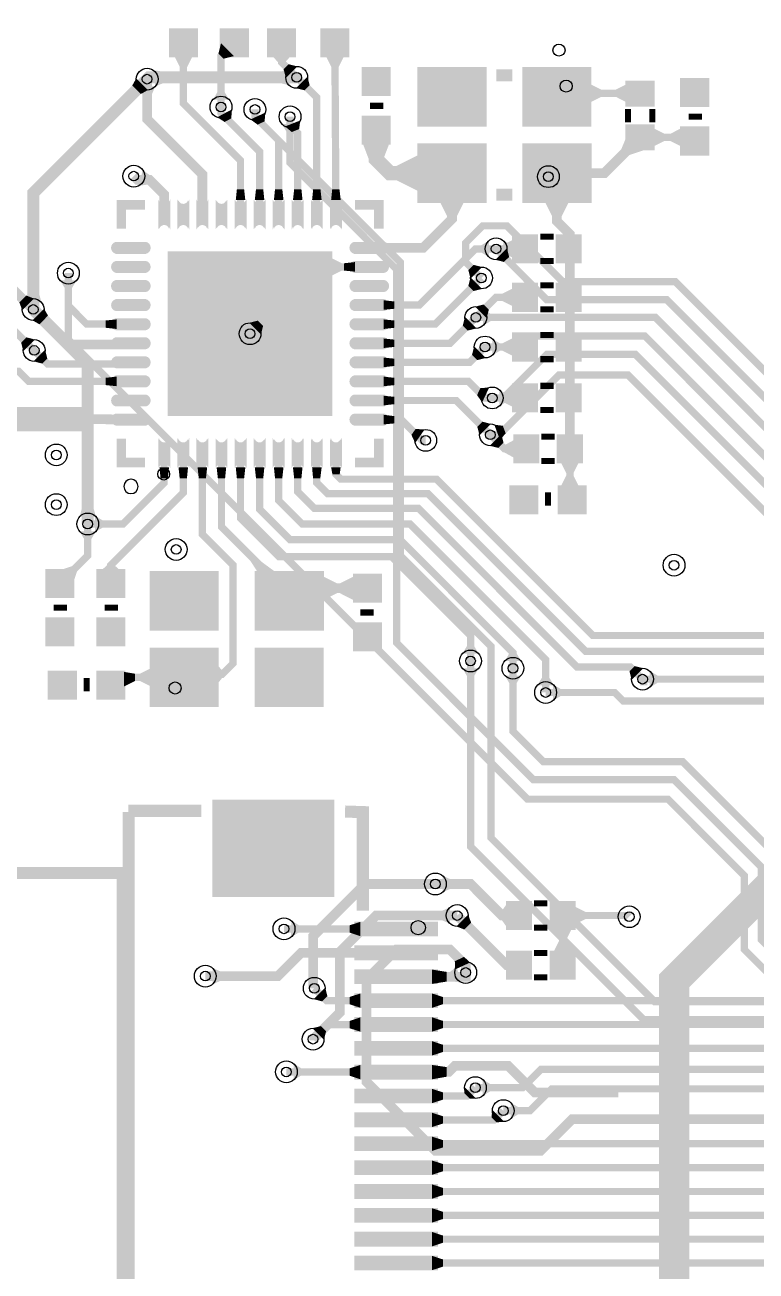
# Model space of a CAD drawing. Extents: x 295 to 3725, y 67 to 3582.
# Drawn here: x 909 to 1513, y 1947 to 2975 of the extents above; entities that cross this region are included whole.
import ezdxf

# ---------------------------------------------------------------- set-up
doc = ezdxf.new("R2010")
doc.units = 9
for name, color, linetype, true_color in [('BoardOutLine', 7, 'Continuous', 0xff00ff), ('BottomLayer', 7, 'Continuous', 0x0000ff), ('Document', 7, 'Continuous', 0xffffff), ('Hole', 7, 'Continuous', 0x222222), ('Inner1', 7, 'Continuous', 0x999966), ('Inner2', 7, 'Continuous', 0x008000), ('Multi-Layer', 7, 'Continuous', 0xc0c0c0), ('TopLayer', 7, 'Continuous', 0xff0000), ('TopPasteMaskLayer', 7, 'Continuous', 0x808080), ('TopSilkLayer', 7, 'Continuous', 0xffcc00), ('TopSolderMaskLayer', 7, 'Continuous', 0x800080)]:
    doc.layers.add(name, color=color, linetype=linetype, true_color=true_color)

msp = doc.modelspace()

# ---------------------------------------------------------------- hatches: boundary and pattern name
at = {"layer": 'BottomLayer'}
for points in [[(1010.6, 2921), (1001, 2930.6), (997.8, 2924.9), (1004.9, 2917.8)], [(1016.8, 2924.1), (1015.1, 2937.4), (1021.5, 2936.5), (1022.8, 2926.5)], [(1127.5, 2924.8), (1127.5, 2938.3), (1121.2, 2936.5), (1121.2, 2926.5)], [(1107.6, 2902.4), (1095.4, 2896.8), (1101.2, 2892.5), (1107, 2895.2)], [(1307.1, 2790.5), (1297.5, 2781), (1304.6, 2779.2), (1308.9, 2783.4)], [(1286.6, 2775), (1277, 2765.4), (1275.2, 2772.5), (1279.5, 2776.8)], [(922.8, 2746), (909.3, 2746), (911, 2752.3), (921, 2752.3)], [(925, 2740.6), (915.4, 2731), (921.1, 2727.8), (928.2, 2734.9)], [(1287.3, 2726.6), (1287.3, 2740.1), (1293.6, 2736.4), (1293.6, 2730.4)], [(1295, 2702.2), (1295, 2715.7), (1301.3, 2712), (1301.3, 2706)], [(1300.8, 2660.2), (1300.8, 2673.7), (1304, 2670), (1304, 2664)], [(1301.3, 2632.4), (1296.6, 2645), (1303.7, 2644), (1306, 2637.8)], [(967.8, 2569), (954.3, 2569), (956, 2575.3), (966, 2575.3)], [(1283.8, 2444), (1270.3, 2444), (1274, 2437.7), (1280, 2437.7)], [(1425, 2428.2), (1425, 2441.8), (1431.3, 2438), (1431.3, 2432)], [(1345, 2417.2), (1345, 2430.7), (1351.3, 2427), (1351.3, 2421)], [(1260, 2233.2), (1260, 2246.8), (1253.7, 2244), (1253.7, 2236)], [(1276.6, 2201.2), (1264.4, 2195.6), (1264, 2202.3), (1271.7, 2205.9)], [(1287, 2091.3), (1287, 2104.8), (1293.3, 2101), (1293.3, 2095)], [(1310, 2072.2), (1310, 2085.7), (1316.3, 2082), (1316.3, 2076)]]:
    msp.add_hatch(color=256, dxfattribs=at).paths.add_polyline_path(points)
at = {"layer": 'Inner1'}
for points in [[(1134.7, 2893), (1121.2, 2893), (1125, 2886.7), (1131, 2886.7)], [(951.8, 2764), (938.2, 2764), (942, 2757.7), (948, 2757.7)], [(1318.8, 2438), (1305.3, 2438), (1309, 2431.7), (1315, 2431.7)]]:
    msp.add_hatch(color=256, dxfattribs=at).paths.add_polyline_path(points)
at = {"layer": 'TopLayer'}
for points in [[(1029, 2949), (1029, 2971), (1051, 2971), (1051, 2949)], [(1093, 2971), (1093, 2949), (1071, 2949), (1071, 2971)], [(1110, 2949), (1110, 2971), (1132, 2971), (1132, 2949)], [(1154, 2949), (1154, 2971), (1176, 2971), (1176, 2949)], [(1081.6, 2949), (1071, 2959.6), (1068.9, 2951.1), (1073.1, 2946.9)], [(1047.5, 2949), (1032.5, 2949), (1037, 2940), (1043, 2940)], [(1128.5, 2949), (1113.5, 2949), (1118, 2944), (1124, 2944)], [(1134, 2940.5), (1124.5, 2931), (1122.7, 2938.1), (1126.9, 2942.3)], [(1172.6, 2949), (1157.6, 2949), (1162.1, 2940), (1168.1, 2940)], [(1142.4, 2932.1), (1132.9, 2922.6), (1140, 2920.8), (1144.2, 2925)], [(1210, 2939), (1210, 2917), (1188, 2917), (1188, 2939)], [(1289.3, 2891.9), (1234.1, 2891.9), (1234.1, 2939.1), (1289.3, 2939.1)], [(1375.9, 2891.9), (1320.7, 2891.9), (1320.7, 2939.1), (1375.9, 2939.1)], [(1016.8, 2924), (1003.2, 2924), (1006, 2917.7), (1014, 2917.7)], [(1375.9, 2925.9), (1375.9, 2910.9), (1384.9, 2915.4), (1384.9, 2921.4)], [(1406, 2910.9), (1406, 2925.9), (1397, 2921.4), (1397, 2915.4)], [(1406, 2908.2), (1406, 2927.8), (1428, 2927.8), (1428, 2908.2)], [(1473, 2930), (1473, 2908), (1451, 2908), (1451, 2930)], [(1077.8, 2913), (1064.3, 2913), (1068, 2919.3), (1074, 2919.3)], [(1079.8, 2904.9), (1067.9, 2898.6), (1074, 2894.7), (1079.6, 2897.7)], [(1107.6, 2902.4), (1095.4, 2896.8), (1101.2, 2892.5), (1107, 2895.2)], [(1136.4, 2895.9), (1123.9, 2891), (1129.4, 2886.4), (1135.5, 2888.8)], [(1210, 2899), (1210, 2877), (1188, 2877), (1188, 2899)], [(1406, 2872.2), (1406, 2891.8), (1428, 2891.8), (1428, 2872.2)], [(1428, 2889.5), (1428, 2874.5), (1437, 2879), (1437, 2885)], [(1451, 2874.5), (1451, 2889.5), (1442, 2885), (1442, 2879)], [(1473, 2890), (1473, 2868), (1451, 2868), (1451, 2890)], [(1422.7, 2872.2), (1406, 2883.2), (1401.3, 2871.9), (1408.1, 2867.4)], [(1210, 2877), (1188, 2877), (1193, 2864), (1205, 2864)], [(1289.3, 2828.9), (1234.1, 2828.9), (1234.1, 2876.1), (1289.3, 2876.1)], [(1375.9, 2828.9), (1320.7, 2828.9), (1320.7, 2876.1), (1375.9, 2876.1)], [(1234.1, 2837.5), (1234.1, 2867.5), (1216.1, 2858.5), (1216.1, 2846.5)], [(1006.4, 2855.1), (1003.1, 2842), (1009.9, 2843), (1011.9, 2851)], [(1350.2, 2848.6), (1339.2, 2840.9), (1344.3, 2836.8), (1352.3, 2842.3)], [(1348.7, 2844.5), (1345.5, 2857.6), (1352.2, 2856.5), (1354.2, 2848.5)], [(1091.1, 2830.2), (1083.2, 2830.2), (1084.1, 2839.2), (1090.1, 2839.2)], [(1106.8, 2830.2), (1098.9, 2830.2), (1099.9, 2839.2), (1105.9, 2839.2)], [(1122.6, 2830.2), (1114.7, 2830.2), (1115.6, 2839.2), (1121.6, 2839.2)], [(1138.3, 2830.2), (1130.4, 2830.2), (1131.4, 2839.2), (1137.4, 2839.2)], [(1154.1, 2830.2), (1146.2, 2830.2), (1147.1, 2839.2), (1153.1, 2839.2)], [(1169.8, 2830.3), (1161.9, 2830.2), (1162.8, 2839.2), (1168.8, 2839.2)], [(1028.1, 2830.2, -0.785398), (1020.2, 2830.2), (1020.2, 2806.6, -0.785398), (1028.1, 2806.6)], [(1043.8, 2830.2, -0.785398), (1035.9, 2830.2), (1035.9, 2806.6, -0.785398), (1043.8, 2806.6)], [(1059.6, 2830.2, -0.785398), (1051.7, 2830.2), (1051.7, 2806.6, -0.785398), (1059.6, 2806.6)], [(1075.3, 2830.2, -0.785398), (1067.4, 2830.2), (1067.4, 2806.6, -0.785398), (1075.3, 2806.6)], [(1091.1, 2830.2, -0.785398), (1083.2, 2830.2), (1083.2, 2806.6, -0.785398), (1091.1, 2806.6)], [(1106.8, 2830.2, -0.785398), (1098.9, 2830.2), (1098.9, 2806.6, -0.785398), (1106.8, 2806.6)], [(1122.6, 2830.2, -0.785398), (1114.7, 2830.2), (1114.7, 2806.6, -0.785398), (1122.6, 2806.6)], [(1138.3, 2830.2, -0.785398), (1130.4, 2830.2), (1130.4, 2806.6, -0.785398), (1138.3, 2806.6)], [(1154.1, 2830.2, -0.785398), (1146.2, 2830.2), (1146.2, 2806.6, -0.785398), (1154.1, 2806.6)], [(1169.8, 2830.2, -0.785398), (1161.9, 2830.2), (1161.9, 2806.6, -0.785398), (1169.8, 2806.6)], [(1271.7, 2828.9), (1251.7, 2828.9), (1257.7, 2816.9), (1265.7, 2816.9)], [(1358.3, 2828.9), (1338.3, 2828.9), (1344.3, 2816.9), (1352.3, 2816.9)], [(1292.2, 2783.2), (1292.2, 2796.8), (1285.9, 2793), (1285.9, 2787)], [(1312.2, 2782.5), (1312.2, 2797.5), (1303.2, 2793), (1303.2, 2787)], [(1304.1, 2783.2), (1304.1, 2796.8), (1310.4, 2793), (1310.4, 2787)], [(1331.8, 2779), (1312.2, 2779), (1312.2, 2801), (1331.8, 2801)], [(1367.8, 2779), (1348.2, 2779), (1348.2, 2801), (1367.8, 2801)], [(1349, 2801), (1367.8, 2801), (1363, 2802), (1355, 2802)], [(984.8, 2786.9, -0.785398), (984.8, 2794.8), (1008.4, 2794.8, -0.785398), (1008.4, 2786.9)], [(1028.1, 2786.9), (1161.9, 2786.9), (1161.9, 2653.1), (1028.1, 2653.1)], [(1181.6, 2786.9, -0.785398), (1181.6, 2794.8), (1205.2, 2794.8, -0.785398), (1205.2, 2786.9)], [(984.8, 2771.2, -0.785398), (984.8, 2779.1), (1008.4, 2779.1, -0.785398), (1008.4, 2771.2)], [(1161.9, 2782.6), (1161.9, 2767.6), (1170.9, 2772.1), (1170.9, 2778.1)], [(1181.6, 2771.2), (1181.6, 2779.1), (1172.6, 2778.1), (1172.6, 2772.1)], [(1181.6, 2771.2, -0.785398), (1181.6, 2779.1), (1205.2, 2779.1, -0.785398), (1205.2, 2771.2)], [(1286.6, 2757), (1277, 2766.6), (1275.2, 2759.5), (1279.5, 2755.2)], [(951.8, 2764), (938.2, 2764), (942, 2757.7), (948, 2757.7)], [(984.8, 2755.4, -0.785398), (984.8, 2763.3), (1008.4, 2763.3, -0.785398), (1008.4, 2755.4)], [(1181.6, 2755.4, -0.785398), (1181.6, 2763.3), (1205.2, 2763.3, -0.785398), (1205.2, 2755.4)], [(1312.2, 2742.5), (1312.2, 2757.5), (1303.2, 2753), (1303.2, 2747)], [(1331.8, 2739), (1312.2, 2739), (1312.2, 2761), (1331.8, 2761)], [(1367.8, 2739), (1348.2, 2739), (1348.2, 2761), (1367.8, 2761)], [(916.6, 2749), (907, 2739.4), (904.5, 2745.8), (910.2, 2751.5)], [(984.8, 2739.7, -0.785398), (984.8, 2747.6), (1008.4, 2747.6, -0.785398), (1008.4, 2739.7)], [(1181.6, 2739.7, -0.785398), (1181.6, 2747.6), (1205.2, 2747.6, -0.785398), (1205.2, 2739.7)], [(1205.2, 2747.6), (1205.2, 2739.7), (1214.2, 2740.6), (1214.2, 2746.6)], [(925, 2740.6), (915.4, 2731), (921.8, 2728.5), (927.5, 2734.2)], [(1290.3, 2732.8), (1280.8, 2742.3), (1287.9, 2744.1), (1292.1, 2739.9)], [(984.8, 2731.8), (984.8, 2723.9), (975.8, 2724.9), (975.8, 2730.9)], [(984.8, 2723.9, -0.785398), (984.8, 2731.8), (1008.4, 2731.8, -0.785398), (1008.4, 2723.9)], [(1104, 2719.4), (1094.4, 2729), (1101.5, 2730.8), (1105.8, 2726.5)], [(1181.6, 2723.9, -0.785398), (1181.6, 2731.8), (1205.2, 2731.8, -0.785398), (1205.2, 2723.9)], [(1205.2, 2723.9), (1205.2, 2731.8), (1214.2, 2730.9), (1214.2, 2724.9)], [(1281.9, 2724.4), (1272.4, 2733.9), (1270.6, 2726.8), (1274.8, 2722.6)], [(917.4, 2715.2), (907.8, 2705.6), (906, 2712.7), (910.3, 2717)], [(984.8, 2708.2, -0.785398), (984.8, 2716.1), (1008.4, 2716.1, -0.785398), (1008.4, 2708.2)], [(1181.6, 2708.2, -0.785398), (1181.6, 2716.1), (1205.2, 2716.1, -0.785398), (1205.2, 2708.2)], [(1205.2, 2716.1), (1205.2, 2708.2), (1214.2, 2709.1), (1214.2, 2715.1)], [(1295, 2702.2), (1295, 2715.7), (1301.3, 2712), (1301.3, 2706)], [(1312.2, 2701.5), (1312.2, 2716.5), (1303.2, 2712), (1303.2, 2706)], [(1331.8, 2698), (1312.2, 2698), (1312.2, 2720), (1331.8, 2720)], [(1367.8, 2698), (1348.2, 2698), (1348.2, 2720), (1367.8, 2720)], [(925.8, 2706.7), (916.3, 2697.2), (923.4, 2695.4), (927.6, 2699.6)], [(1289.6, 2700), (1280, 2709.6), (1278.2, 2702.5), (1282.5, 2698.2)], [(984.8, 2692.4, -0.785398), (984.8, 2700.3), (1008.4, 2700.3, -0.785398), (1008.4, 2692.4)], [(1181.6, 2692.4, -0.785398), (1181.6, 2700.3), (1205.2, 2700.3, -0.785398), (1205.2, 2692.4)], [(1205.2, 2692.4), (1205.2, 2700.3), (1214.2, 2699.4), (1214.2, 2693.4)], [(984.8, 2676.7), (984.8, 2684.6), (975.8, 2683.6), (975.8, 2677.6)], [(984.8, 2676.7, -0.785398), (984.8, 2684.6), (1008.4, 2684.6, -0.785398), (1008.4, 2676.7)], [(1181.6, 2676.7, -0.785398), (1181.6, 2684.6), (1205.2, 2684.6, -0.785398), (1205.2, 2676.7)], [(1205.2, 2684.6), (1205.2, 2676.7), (1214.2, 2677.6), (1214.2, 2683.6)], [(1292.4, 2675.6), (1286.6, 2663.4), (1282.4, 2669.3), (1285.1, 2675.1)], [(1300.8, 2660.2), (1300.8, 2673.7), (1307.1, 2670), (1307.1, 2664)], [(1312.2, 2659.5), (1312.2, 2674.5), (1303.2, 2670), (1303.2, 2664)], [(1331.8, 2656), (1312.2, 2656), (1312.2, 2678), (1331.8, 2678)], [(1367.8, 2656), (1348.2, 2656), (1348.2, 2678), (1367.8, 2678)], [(984.8, 2660.9, -0.785398), (984.8, 2668.8), (1008.4, 2668.8, -0.785398), (1008.4, 2660.9)], [(1181.6, 2660.9, -0.785398), (1181.6, 2668.8), (1205.2, 2668.8, -0.785398), (1205.2, 2660.9)], [(1205.2, 2660.9), (1205.2, 2668.8), (1214.2, 2667.9), (1214.2, 2661.9)], [(981, 2648.1), (999.2, 2653.1), (969.6, 2653.5), (951.5, 2645.7)], [(984.8, 2645.2, -0.785398), (984.8, 2653.1), (1008.4, 2653.1, -0.785398), (1008.4, 2645.2)], [(1181.6, 2645.2, -0.785398), (1181.6, 2653.1), (1205.2, 2653.1, -0.785398), (1205.2, 2645.2)], [(1205.3, 2653.1), (1205.2, 2645.2), (1214.2, 2646), (1214.2, 2652)], [(1293.9, 2645.6), (1284.4, 2636.1), (1282.6, 2643.2), (1286.8, 2647.4)], [(1028.1, 2633.4, -0.785398), (1020.2, 2633.4), (1020.2, 2609.8, -0.785398), (1028.1, 2609.8)], [(1043.8, 2633.4, -0.785398), (1035.9, 2633.4), (1035.9, 2609.8, -0.785398), (1043.8, 2609.8)], [(1059.6, 2633.4, -0.785398), (1051.7, 2633.4), (1051.7, 2609.8, -0.785398), (1059.6, 2609.8)], [(1075.3, 2633.4, -0.785398), (1067.4, 2633.4), (1067.4, 2609.8, -0.785398), (1075.3, 2609.8)], [(1091.1, 2633.4, -0.785398), (1083.2, 2633.4), (1083.2, 2609.8, -0.785398), (1091.1, 2609.8)], [(1106.8, 2633.4, -0.785398), (1098.9, 2633.4), (1098.9, 2609.8, -0.785398), (1106.8, 2609.8)], [(1122.6, 2633.4, -0.785398), (1114.7, 2633.4), (1114.7, 2609.8, -0.785398), (1122.6, 2609.8)], [(1138.3, 2633.4, -0.785398), (1130.4, 2633.4), (1130.4, 2609.8, -0.785398), (1138.3, 2609.8)], [(1154.1, 2633.4, -0.785398), (1146.2, 2633.4), (1146.2, 2609.8, -0.785398), (1154.1, 2609.8)], [(1169.8, 2633.4, -0.785398), (1161.9, 2633.4), (1161.9, 2609.8, -0.785398), (1169.8, 2609.8)], [(1239, 2640.9), (1231.3, 2629.9), (1228.2, 2636.5), (1231.7, 2641.5)], [(1302.4, 2637.2), (1292.8, 2627.6), (1299.9, 2625.8), (1304.2, 2630.1)], [(1313.2, 2617.5), (1313.2, 2632.5), (1305, 2628), (1305, 2622)], [(1332.8, 2614), (1313.2, 2614), (1313.2, 2636), (1332.8, 2636)], [(1368.8, 2614), (1349.2, 2614), (1349.2, 2636), (1368.8, 2636)], [(1366.5, 2614), (1351.5, 2614), (1356, 2605), (1362, 2605)], [(1028.1, 2609.8), (1020.2, 2609.8), (1021.1, 2600.8), (1027.1, 2600.8)], [(1043.8, 2609.8), (1035.9, 2609.8), (1036.9, 2600.8), (1042.9, 2600.8)], [(1059.6, 2609.8), (1051.7, 2609.8), (1052.6, 2600.8), (1058.6, 2600.8)], [(1075.3, 2609.8), (1067.4, 2609.8), (1068.4, 2600.8), (1074.4, 2600.8)], [(1091.1, 2609.8), (1083.2, 2609.8), (1084.1, 2600.8), (1090.1, 2600.8)], [(1106.8, 2609.8), (1098.9, 2609.8), (1099.9, 2600.8), (1105.9, 2600.8)], [(1122.6, 2609.8), (1114.7, 2609.8), (1115.6, 2600.8), (1121.6, 2600.8)], [(1138.3, 2609.8), (1130.4, 2609.8), (1131.4, 2600.8), (1137.4, 2600.8)], [(1154.1, 2609.7), (1146.2, 2609.8), (1147, 2600.8), (1153, 2600.8)], [(1169.8, 2609.9), (1161.9, 2609.7), (1163, 2603.9), (1169, 2604.1)], [(1351.5, 2594), (1366.5, 2594), (1362, 2603), (1356, 2603)], [(1310, 2594), (1332, 2594), (1332, 2572), (1310, 2572)], [(1350, 2594), (1372, 2594), (1372, 2572), (1350, 2572)], [(967, 2556.3), (967, 2569.8), (973.3, 2566), (973.3, 2560)], [(967.8, 2557), (954.3, 2557), (958, 2550.7), (964, 2550.7)], [(1101.4, 2523.1), (1116.4, 2523.1), (1104.1, 2532.1), (1095.6, 2532.1)], [(949, 2525), (949, 2503), (927, 2503), (927, 2525)], [(938.4, 2525), (949, 2514.4), (952.2, 2523.9), (947.9, 2528.2)], [(991, 2525), (991, 2503), (969, 2503), (969, 2525)], [(972.5, 2525), (987.5, 2525), (983, 2529), (977, 2529)], [(1013.1, 2523.1), (1068.3, 2523.1), (1068.3, 2475.9), (1013.1, 2475.9)], [(1099.7, 2523.1), (1154.9, 2523.1), (1154.9, 2475.9), (1099.7, 2475.9)], [(1154.9, 2520), (1154.9, 2500), (1166.9, 2506), (1166.9, 2514)], [(1181, 2500), (1181, 2520), (1169, 2514), (1169, 2506)], [(1181, 2499), (1181, 2521), (1203, 2521), (1203, 2499)], [(949, 2485), (949, 2463), (927, 2463), (927, 2485)], [(991, 2485), (991, 2463), (969, 2463), (969, 2485)], [(1181, 2459), (1181, 2481), (1203, 2481), (1203, 2459)], [(1013.1, 2460.1), (1068.3, 2460.1), (1068.3, 2412.9), (1013.1, 2412.9)], [(1099.7, 2460.1), (1154.9, 2460.1), (1154.9, 2412.9), (1099.7, 2412.9)], [(1283.8, 2456), (1270.3, 2456), (1274, 2462.3), (1280, 2462.3)], [(1318.8, 2450), (1305.3, 2450), (1309, 2456.3), (1315, 2456.3)], [(929, 2441), (951, 2441), (951, 2419), (929, 2419)], [(969, 2441), (991, 2441), (991, 2419), (969, 2419)], [(991, 2441), (991, 2429), (1000, 2433.5), (1000, 2439.5)], [(1013.1, 2429), (1013.1, 2444), (1004.1, 2439.5), (1004.1, 2433.5)], [(1068.3, 2446.5), (1068.3, 2431.5), (1072, 2436), (1072, 2442)], [(1419.6, 2444), (1410, 2434.4), (1408.2, 2441.5), (1412.5, 2445.8)], [(1345.7, 2430), (1332.2, 2430), (1336, 2436.3), (1342, 2436.3)], [(1163.5, 2334.8), (1163.5, 2256), (1065.1, 2256), (1065.1, 2334.8)], [(1254, 2259.3), (1254, 2272.8), (1260.3, 2270), (1260.3, 2262)], [(1307.2, 2230), (1307.2, 2250), (1303, 2244), (1303, 2236)], [(1307.2, 2251), (1326.8, 2251), (1326.8, 2229), (1307.2, 2229)], [(1343.2, 2251), (1362.8, 2251), (1362.8, 2229), (1343.2, 2229)], [(1362.8, 2247.5), (1362.8, 2232.5), (1371.8, 2237), (1371.8, 2243)], [(1129, 2235.7), (1128.9, 2222.2), (1135.2, 2226), (1135.3, 2232)], [(1186.1, 2234.8), (1186.1, 2223), (1177.1, 2225.9), (1177.1, 2231.9)], [(1245.2, 2223), (1245.2, 2234.8), (1186.1, 2234.8), (1186.1, 2223)], [(1275, 2240.6), (1265.4, 2231), (1271.8, 2228.5), (1277.5, 2234.2)], [(1360.5, 2229), (1345.5, 2229), (1350, 2220), (1356, 2220)], [(1245.2, 2203.3), (1245.2, 2215.1), (1186.1, 2215.1), (1186.1, 2203.3)], [(1345.5, 2210), (1360.5, 2210), (1356, 2219), (1350, 2219)], [(1307.2, 2189), (1307.2, 2209), (1307, 2203), (1307, 2195)], [(1307.2, 2210), (1326.8, 2210), (1326.8, 2188), (1307.2, 2188)], [(1343.2, 2210), (1362.8, 2210), (1362.8, 2188), (1343.2, 2188)], [(1064, 2183.2), (1064, 2196.8), (1070.3, 2194), (1070.3, 2186)], [(1245.2, 2183.6), (1245.2, 2195.4), (1186.1, 2195.4), (1186.1, 2183.6)], [(1245.2, 2183.6), (1245.2, 2195.4), (1257.2, 2193.5), (1257.2, 2185.5)], [(1269.2, 2184.8), (1265.4, 2197.8), (1260.1, 2193.5), (1262.4, 2185.5)], [(1157, 2180.6), (1147.4, 2171), (1154.5, 2169.2), (1158.8, 2173.5)], [(1186.1, 2175.7), (1186.1, 2163.9), (1177.1, 2166.8), (1177.1, 2172.8)], [(1245.2, 2163.9), (1245.2, 2175.7), (1186.1, 2175.7), (1186.1, 2163.9)], [(1245.2, 2163.9), (1245.2, 2175.7), (1254.2, 2172.8), (1254.2, 2166.8)], [(1156, 2137.4), (1146.4, 2147), (1153.5, 2148.8), (1157.8, 2144.5)], [(1186.1, 2156), (1186.1, 2144.2), (1177.1, 2147), (1177.1, 2153)], [(1245.2, 2144.2), (1245.2, 2156), (1186.1, 2156), (1186.1, 2144.2)], [(1245.2, 2144.2), (1245.2, 2156), (1254.2, 2153.1), (1254.2, 2147.1)], [(1245.2, 2124.5), (1245.2, 2136.3), (1186.1, 2136.3), (1186.1, 2124.5)], [(1245.2, 2124.5), (1245.2, 2136.3), (1254.2, 2133.4), (1254.2, 2127.4)], [(1131, 2117.7), (1130.9, 2104.2), (1137.2, 2108), (1137.3, 2114)], [(1186.1, 2116.7), (1186.1, 2104.9), (1177.1, 2107.9), (1177.1, 2113.9)], [(1245.2, 2104.9), (1245.2, 2116.7), (1186.1, 2116.7), (1186.1, 2104.9)], [(1245.2, 2104.9), (1245.2, 2116.7), (1257.2, 2115), (1257.2, 2107)], [(1272, 2098.6), (1281.6, 2089), (1276.2, 2089), (1272, 2093.2)], [(1245.2, 2085.2), (1245.2, 2097), (1186.1, 2097), (1186.1, 2085.2)], [(1245.2, 2085.2), (1245.2, 2097), (1254.2, 2094.1), (1254.2, 2088.1)], [(1245.2, 2065.5), (1245.2, 2077.3), (1186.1, 2077.3), (1186.1, 2065.5)], [(1245.2, 2065.5), (1245.2, 2077.3), (1254.2, 2074.4), (1254.2, 2068.4)], [(1304.6, 2070), (1295, 2079.6), (1294.3, 2073.5), (1298.5, 2069.3)], [(1245.2, 2045.8), (1245.2, 2057.6), (1186.1, 2057.6), (1186.1, 2045.8)], [(1245.2, 2045.8), (1245.2, 2057.6), (1254.2, 2054.7), (1254.2, 2048.7)], [(1245.2, 2026.1), (1245.2, 2037.9), (1186.1, 2037.9), (1186.1, 2026.1)], [(1245.2, 2026.1), (1245.2, 2037.9), (1254.2, 2035), (1254.2, 2029)], [(1245.2, 2006.4), (1245.2, 2018.2), (1186.1, 2018.2), (1186.1, 2006.4)], [(1245.2, 2006.4), (1245.2, 2018.2), (1254.2, 2015.3), (1254.2, 2009.3)], [(1245.2, 1986.7), (1245.2, 1998.6), (1186.1, 1998.6), (1186.1, 1986.7)], [(1245.2, 1986.7), (1245.2, 1998.5), (1254.2, 1995.6), (1254.2, 1989.6)], [(1245.2, 1967), (1245.2, 1978.9), (1186.1, 1978.9), (1186.1, 1967)], [(1245.2, 1967), (1245.2, 1978.9), (1254.2, 1976), (1254.2, 1970)], [(1245.2, 1947.4), (1245.2, 1959.2), (1186.1, 1959.2), (1186.1, 1947.4)], [(1245.2, 1947.4), (1245.2, 1959.2), (1254.2, 1956.3), (1254.2, 1950.3)]]:
    msp.add_hatch(color=256, dxfattribs=at).paths.add_polyline_path(points)
at = {"layer": 'TopPasteMaskLayer'}
for points in [[(1029, 2949), (1029, 2971), (1051, 2971), (1051, 2949)], [(1093, 2971), (1093, 2949), (1071, 2949), (1071, 2971)], [(1110, 2949), (1110, 2971), (1132, 2971), (1132, 2949)], [(1154, 2949), (1154, 2971), (1176, 2971), (1176, 2949)], [(1210, 2939), (1210, 2917), (1188, 2917), (1188, 2939)], [(1289.3, 2891.9), (1234.1, 2891.9), (1234.1, 2939.1), (1289.3, 2939.1)], [(1375.9, 2891.9), (1320.7, 2891.9), (1320.7, 2939.1), (1375.9, 2939.1)], [(1406, 2908.2), (1406, 2927.8), (1428, 2927.8), (1428, 2908.2)], [(1473, 2930), (1473, 2908), (1451, 2908), (1451, 2930)], [(1210, 2899), (1210, 2877), (1188, 2877), (1188, 2899)], [(1406, 2872.2), (1406, 2891.8), (1428, 2891.8), (1428, 2872.2)], [(1473, 2890), (1473, 2868), (1451, 2868), (1451, 2890)], [(1289.3, 2828.9), (1234.1, 2828.9), (1234.1, 2876.1), (1289.3, 2876.1)], [(1375.9, 2828.9), (1320.7, 2828.9), (1320.7, 2876.1), (1375.9, 2876.1)], [(1028.1, 2830.2, -0.785398), (1020.2, 2830.2), (1020.2, 2806.6, -0.785398), (1028.1, 2806.6)], [(1043.8, 2830.2, -0.785398), (1035.9, 2830.2), (1035.9, 2806.6, -0.785398), (1043.8, 2806.6)], [(1059.6, 2830.2, -0.785398), (1051.7, 2830.2), (1051.7, 2806.6, -0.785398), (1059.6, 2806.6)], [(1075.3, 2830.2, -0.785398), (1067.4, 2830.2), (1067.4, 2806.6, -0.785398), (1075.3, 2806.6)], [(1091.1, 2830.2, -0.785398), (1083.2, 2830.2), (1083.2, 2806.6, -0.785398), (1091.1, 2806.6)], [(1106.8, 2830.2, -0.785398), (1098.9, 2830.2), (1098.9, 2806.6, -0.785398), (1106.8, 2806.6)], [(1122.6, 2830.2, -0.785398), (1114.7, 2830.2), (1114.7, 2806.6, -0.785398), (1122.6, 2806.6)], [(1138.3, 2830.2, -0.785398), (1130.4, 2830.2), (1130.4, 2806.6, -0.785398), (1138.3, 2806.6)], [(1154.1, 2830.2, -0.785398), (1146.2, 2830.2), (1146.2, 2806.6, -0.785398), (1154.1, 2806.6)], [(1169.8, 2830.2, -0.785398), (1161.9, 2830.2), (1161.9, 2806.6, -0.785398), (1169.8, 2806.6)], [(1331.8, 2779), (1312.2, 2779), (1312.2, 2801), (1331.8, 2801)], [(1367.8, 2779), (1348.2, 2779), (1348.2, 2801), (1367.8, 2801)], [(984.8, 2786.9, -0.785398), (984.8, 2794.8), (1008.4, 2794.8, -0.785398), (1008.4, 2786.9)], [(1028.1, 2786.9), (1161.9, 2786.9), (1161.9, 2653.1), (1028.1, 2653.1)], [(1181.6, 2786.9, -0.785398), (1181.6, 2794.8), (1205.2, 2794.8, -0.785398), (1205.2, 2786.9)], [(984.8, 2771.2, -0.785398), (984.8, 2779.1), (1008.4, 2779.1, -0.785398), (1008.4, 2771.2)], [(1181.6, 2771.2, -0.785398), (1181.6, 2779.1), (1205.2, 2779.1, -0.785398), (1205.2, 2771.2)], [(984.8, 2755.4, -0.785398), (984.8, 2763.3), (1008.4, 2763.3, -0.785398), (1008.4, 2755.4)], [(1181.6, 2755.4, -0.785398), (1181.6, 2763.3), (1205.2, 2763.3, -0.785398), (1205.2, 2755.4)], [(1331.8, 2739), (1312.2, 2739), (1312.2, 2761), (1331.8, 2761)], [(1367.8, 2739), (1348.2, 2739), (1348.2, 2761), (1367.8, 2761)], [(984.8, 2739.7, -0.785398), (984.8, 2747.6), (1008.4, 2747.6, -0.785398), (1008.4, 2739.7)], [(1181.6, 2739.7, -0.785398), (1181.6, 2747.6), (1205.2, 2747.6, -0.785398), (1205.2, 2739.7)], [(984.8, 2723.9, -0.785398), (984.8, 2731.8), (1008.4, 2731.8, -0.785398), (1008.4, 2723.9)], [(1181.6, 2723.9, -0.785398), (1181.6, 2731.8), (1205.2, 2731.8, -0.785398), (1205.2, 2723.9)], [(984.8, 2708.2, -0.785398), (984.8, 2716.1), (1008.4, 2716.1, -0.785398), (1008.4, 2708.2)], [(1181.6, 2708.2, -0.785398), (1181.6, 2716.1), (1205.2, 2716.1, -0.785398), (1205.2, 2708.2)], [(1331.8, 2698), (1312.2, 2698), (1312.2, 2720), (1331.8, 2720)], [(1367.8, 2698), (1348.2, 2698), (1348.2, 2720), (1367.8, 2720)], [(984.8, 2692.4, -0.785398), (984.8, 2700.3), (1008.4, 2700.3, -0.785398), (1008.4, 2692.4)], [(1181.6, 2692.4, -0.785398), (1181.6, 2700.3), (1205.2, 2700.3, -0.785398), (1205.2, 2692.4)], [(984.8, 2676.7, -0.785398), (984.8, 2684.6), (1008.4, 2684.6, -0.785398), (1008.4, 2676.7)], [(1181.6, 2676.7, -0.785398), (1181.6, 2684.6), (1205.2, 2684.6, -0.785398), (1205.2, 2676.7)], [(1331.8, 2656), (1312.2, 2656), (1312.2, 2678), (1331.8, 2678)], [(1367.8, 2656), (1348.2, 2656), (1348.2, 2678), (1367.8, 2678)], [(984.8, 2660.9, -0.785398), (984.8, 2668.8), (1008.4, 2668.8, -0.785398), (1008.4, 2660.9)], [(1181.6, 2660.9, -0.785398), (1181.6, 2668.8), (1205.2, 2668.8, -0.785398), (1205.2, 2660.9)], [(984.8, 2645.2, -0.785398), (984.8, 2653.1), (1008.4, 2653.1, -0.785398), (1008.4, 2645.2)], [(1181.6, 2645.2, -0.785398), (1181.6, 2653.1), (1205.2, 2653.1, -0.785398), (1205.2, 2645.2)], [(1028.1, 2633.4, -0.785398), (1020.2, 2633.4), (1020.2, 2609.8, -0.785398), (1028.1, 2609.8)], [(1043.8, 2633.4, -0.785398), (1035.9, 2633.4), (1035.9, 2609.8, -0.785398), (1043.8, 2609.8)], [(1059.6, 2633.4, -0.785398), (1051.7, 2633.4), (1051.7, 2609.8, -0.785398), (1059.6, 2609.8)], [(1075.3, 2633.4, -0.785398), (1067.4, 2633.4), (1067.4, 2609.8, -0.785398), (1075.3, 2609.8)], [(1091.1, 2633.4, -0.785398), (1083.2, 2633.4), (1083.2, 2609.8, -0.785398), (1091.1, 2609.8)], [(1106.8, 2633.4, -0.785398), (1098.9, 2633.4), (1098.9, 2609.8, -0.785398), (1106.8, 2609.8)], [(1122.6, 2633.4, -0.785398), (1114.7, 2633.4), (1114.7, 2609.8, -0.785398), (1122.6, 2609.8)], [(1138.3, 2633.4, -0.785398), (1130.4, 2633.4), (1130.4, 2609.8, -0.785398), (1138.3, 2609.8)], [(1154.1, 2633.4, -0.785398), (1146.2, 2633.4), (1146.2, 2609.8, -0.785398), (1154.1, 2609.8)], [(1169.8, 2633.4, -0.785398), (1161.9, 2633.4), (1161.9, 2609.8, -0.785398), (1169.8, 2609.8)], [(1332.8, 2614), (1313.2, 2614), (1313.2, 2636), (1332.8, 2636)], [(1368.8, 2614), (1349.2, 2614), (1349.2, 2636), (1368.8, 2636)], [(1310, 2594), (1332, 2594), (1332, 2572), (1310, 2572)], [(1350, 2594), (1372, 2594), (1372, 2572), (1350, 2572)], [(949, 2525), (949, 2503), (927, 2503), (927, 2525)], [(991, 2525), (991, 2503), (969, 2503), (969, 2525)], [(1013.1, 2523.1), (1068.3, 2523.1), (1068.3, 2475.9), (1013.1, 2475.9)], [(1099.7, 2523.1), (1154.9, 2523.1), (1154.9, 2475.9), (1099.7, 2475.9)], [(1181, 2499), (1181, 2521), (1203, 2521), (1203, 2499)], [(949, 2485), (949, 2463), (927, 2463), (927, 2485)], [(991, 2485), (991, 2463), (969, 2463), (969, 2485)], [(1181, 2459), (1181, 2481), (1203, 2481), (1203, 2459)], [(1013.1, 2460.1), (1068.3, 2460.1), (1068.3, 2412.9), (1013.1, 2412.9)], [(1099.7, 2460.1), (1154.9, 2460.1), (1154.9, 2412.9), (1099.7, 2412.9)], [(929, 2441), (951, 2441), (951, 2419), (929, 2419)], [(969, 2441), (991, 2441), (991, 2419), (969, 2419)], [(1163.5, 2334.8), (1163.5, 2256), (1065.1, 2256), (1065.1, 2334.8)], [(1307.2, 2251), (1326.8, 2251), (1326.8, 2229), (1307.2, 2229)], [(1343.2, 2251), (1362.8, 2251), (1362.8, 2229), (1343.2, 2229)], [(1245.2, 2223), (1245.2, 2234.8), (1186.1, 2234.8), (1186.1, 2223)], [(1245.2, 2203.3), (1245.2, 2215.1), (1186.1, 2215.1), (1186.1, 2203.3)], [(1307.2, 2210), (1326.8, 2210), (1326.8, 2188), (1307.2, 2188)], [(1343.2, 2210), (1362.8, 2210), (1362.8, 2188), (1343.2, 2188)], [(1245.2, 2183.6), (1245.2, 2195.4), (1186.1, 2195.4), (1186.1, 2183.6)], [(1245.2, 2163.9), (1245.2, 2175.7), (1186.1, 2175.7), (1186.1, 2163.9)], [(1245.2, 2144.2), (1245.2, 2156), (1186.1, 2156), (1186.1, 2144.2)], [(1245.2, 2124.5), (1245.2, 2136.3), (1186.1, 2136.3), (1186.1, 2124.5)], [(1245.2, 2104.9), (1245.2, 2116.7), (1186.1, 2116.7), (1186.1, 2104.9)], [(1245.2, 2085.2), (1245.2, 2097), (1186.1, 2097), (1186.1, 2085.2)], [(1245.2, 2065.5), (1245.2, 2077.3), (1186.1, 2077.3), (1186.1, 2065.5)], [(1245.2, 2045.8), (1245.2, 2057.6), (1186.1, 2057.6), (1186.1, 2045.8)], [(1245.2, 2026.1), (1245.2, 2037.9), (1186.1, 2037.9), (1186.1, 2026.1)], [(1245.2, 2006.4), (1245.2, 2018.2), (1186.1, 2018.2), (1186.1, 2006.4)], [(1245.2, 1986.7), (1245.2, 1998.6), (1186.1, 1998.6), (1186.1, 1986.7)], [(1245.2, 1967), (1245.2, 1978.9), (1186.1, 1978.9), (1186.1, 1967)], [(1245.2, 1947.4), (1245.2, 1959.2), (1186.1, 1959.2), (1186.1, 1947.4)]]:
    msp.add_hatch(color=256, dxfattribs=at).paths.add_polyline_path(points)
at = {"layer": 'TopSolderMaskLayer'}
for points in [[(1028, 2948), (1028, 2972), (1052, 2972), (1052, 2948)], [(1094, 2972), (1094, 2948), (1070, 2948), (1070, 2972)], [(1109, 2948), (1109, 2972), (1133, 2972), (1133, 2948)], [(1153, 2948), (1153, 2972), (1177, 2972), (1177, 2948)], [(1211, 2940), (1211, 2916), (1187, 2916), (1187, 2940)], [(1290.2, 2890.9), (1233.2, 2890.9), (1233.2, 2940.1), (1290.2, 2940.1)], [(1376.8, 2890.9), (1319.8, 2890.9), (1319.8, 2940.1), (1376.8, 2940.1)], [(1474, 2931), (1474, 2907), (1450, 2907), (1450, 2931)], [(1404.9, 2907.3), (1404.9, 2928.7), (1429.1, 2928.7), (1429.1, 2907.3)], [(1211, 2900), (1211, 2876), (1187, 2876), (1187, 2900)], [(1404.9, 2871.3), (1404.9, 2892.7), (1429.1, 2892.7), (1429.1, 2871.3)], [(1474, 2891), (1474, 2867), (1450, 2867), (1450, 2891)], [(1290.2, 2827.9), (1233.1, 2827.9), (1233.1, 2877.1), (1290.2, 2877.1)], [(1376.9, 2827.9), (1319.8, 2827.9), (1319.8, 2877.1), (1376.9, 2877.1)], [(1029.1, 2830.9, -0.785398), (1019.2, 2830.9), (1019.2, 2805.9, -0.785398), (1029.1, 2805.9)], [(1044.8, 2830.9, -0.785398), (1035, 2830.9), (1035, 2805.9, -0.785398), (1044.8, 2805.9)], [(1060.6, 2830.9, -0.785398), (1050.7, 2830.9), (1050.7, 2805.9, -0.785398), (1060.6, 2805.9)], [(1076.3, 2830.9, -0.785398), (1066.5, 2830.9), (1066.5, 2805.9, -0.785398), (1076.3, 2805.9)], [(1092.1, 2830.9, -0.785398), (1082.2, 2830.9), (1082.2, 2805.9, -0.785398), (1092.1, 2805.9)], [(1107.8, 2830.9, -0.785398), (1097.9, 2830.9), (1097.9, 2805.9, -0.785398), (1107.8, 2805.9)], [(1123.5, 2830.9, -0.785398), (1113.7, 2830.9), (1113.7, 2805.9, -0.785398), (1123.5, 2805.9)], [(1139.3, 2830.9, -0.785398), (1129.4, 2830.9), (1129.4, 2805.9, -0.785398), (1139.3, 2805.9)], [(1155, 2830.9, -0.785398), (1145.2, 2830.9), (1145.2, 2805.9, -0.785398), (1155, 2805.9)], [(1170.8, 2830.9, -0.785398), (1160.9, 2830.9), (1160.9, 2805.9, -0.785398), (1170.8, 2805.9)], [(1332.8, 2778), (1311.2, 2778), (1311.2, 2802), (1332.8, 2802)], [(1368.8, 2778), (1347.2, 2778), (1347.2, 2802), (1368.8, 2802)], [(984.1, 2785.9, -0.785398), (984.1, 2795.8), (1009.1, 2795.8, -0.785398), (1009.1, 2785.9)], [(1027.1, 2787.9), (1162.9, 2787.9), (1162.9, 2652.1), (1027.1, 2652.1)], [(1180.9, 2785.9, -0.785398), (1180.9, 2795.8), (1205.9, 2795.8, -0.785398), (1205.9, 2785.9)], [(984.1, 2770.2, -0.785398), (984.1, 2780), (1009.1, 2780, -0.785398), (1009.1, 2770.2)], [(1180.9, 2770.2, -0.785398), (1180.9, 2780), (1205.9, 2780, -0.785398), (1205.9, 2770.2)], [(984.1, 2754.4, -0.785398), (984.1, 2764.3), (1009.1, 2764.3, -0.785398), (1009.1, 2754.4)], [(1180.9, 2754.4, -0.785398), (1180.9, 2764.3), (1205.9, 2764.3, -0.785398), (1205.9, 2754.4)], [(1332.8, 2738), (1311.2, 2738), (1311.2, 2762), (1332.8, 2762)], [(1368.8, 2738), (1347.2, 2738), (1347.2, 2762), (1368.8, 2762)], [(984.1, 2738.7, -0.785398), (984.1, 2748.5), (1009.1, 2748.5, -0.785398), (1009.1, 2738.7)], [(1180.9, 2738.7, -0.785398), (1180.9, 2748.5), (1205.9, 2748.5, -0.785398), (1205.9, 2738.7)], [(984.1, 2722.9, -0.785398), (984.1, 2732.8), (1009.1, 2732.8, -0.785398), (1009.1, 2722.9)], [(1180.9, 2722.9, -0.785398), (1180.9, 2732.8), (1205.9, 2732.8, -0.785398), (1205.9, 2722.9)], [(984.1, 2707.2, -0.785398), (984.1, 2717.1), (1009.1, 2717.1, -0.785398), (1009.1, 2707.2)], [(1180.9, 2707.2, -0.785398), (1180.9, 2717.1), (1205.9, 2717.1, -0.785398), (1205.9, 2707.2)], [(1332.8, 2697), (1311.2, 2697), (1311.2, 2721), (1332.8, 2721)], [(1368.8, 2697), (1347.2, 2697), (1347.2, 2721), (1368.8, 2721)], [(984.1, 2691.5, -0.785398), (984.1, 2701.3), (1009.1, 2701.3, -0.785398), (1009.1, 2691.5)], [(1180.9, 2691.5, -0.785398), (1180.9, 2701.3), (1205.9, 2701.3, -0.785398), (1205.9, 2691.5)], [(984.1, 2675.7, -0.785398), (984.1, 2685.6), (1009.1, 2685.6, -0.785398), (1009.1, 2675.7)], [(1180.9, 2675.7, -0.785398), (1180.9, 2685.6), (1205.9, 2685.6, -0.785398), (1205.9, 2675.7)], [(1332.8, 2655), (1311.2, 2655), (1311.2, 2679), (1332.8, 2679)], [(1368.8, 2655), (1347.2, 2655), (1347.2, 2679), (1368.8, 2679)], [(984.1, 2660, -0.785398), (984.1, 2669.8), (1009.1, 2669.8, -0.785398), (1009.1, 2660)], [(1180.9, 2660, -0.785398), (1180.9, 2669.8), (1205.9, 2669.8, -0.785398), (1205.9, 2660)], [(984.1, 2644.2, -0.785398), (984.1, 2654.1), (1009.1, 2654.1, -0.785398), (1009.1, 2644.2)], [(1180.9, 2644.2, -0.785398), (1180.9, 2654.1), (1205.9, 2654.1, -0.785398), (1205.9, 2644.2)], [(1029.1, 2634.1, -0.785398), (1019.2, 2634.1), (1019.2, 2609.1, -0.785398), (1029.1, 2609.1)], [(1044.8, 2634.1, -0.785398), (1035, 2634.1), (1035, 2609.1, -0.785398), (1044.8, 2609.1)], [(1060.6, 2634.1, -0.785398), (1050.7, 2634.1), (1050.7, 2609.1, -0.785398), (1060.6, 2609.1)], [(1076.3, 2634.1, -0.785398), (1066.5, 2634.1), (1066.5, 2609.1, -0.785398), (1076.3, 2609.1)], [(1092.1, 2634.1, -0.785398), (1082.2, 2634.1), (1082.2, 2609.1, -0.785398), (1092.1, 2609.1)], [(1107.8, 2634.1, -0.785398), (1097.9, 2634.1), (1097.9, 2609.1, -0.785398), (1107.8, 2609.1)], [(1123.5, 2634.1, -0.785398), (1113.7, 2634.1), (1113.7, 2609.1, -0.785398), (1123.5, 2609.1)], [(1139.3, 2634.1, -0.785398), (1129.4, 2634.1), (1129.4, 2609.1, -0.785398), (1139.3, 2609.1)], [(1155, 2634.1, -0.785398), (1145.2, 2634.1), (1145.2, 2609.1, -0.785398), (1155, 2609.1)], [(1170.8, 2634.1, -0.785398), (1160.9, 2634.1), (1160.9, 2609.1, -0.785398), (1170.8, 2609.1)], [(1333.8, 2613), (1312.2, 2613), (1312.2, 2637), (1333.8, 2637)], [(1369.8, 2613), (1348.2, 2613), (1348.2, 2637), (1369.8, 2637)], [(1309, 2595), (1333, 2595), (1333, 2571), (1309, 2571)], [(1349, 2595), (1373, 2595), (1373, 2571), (1349, 2571)], [(950, 2526), (950, 2502), (926, 2502), (926, 2526)], [(992, 2526), (992, 2502), (968, 2502), (968, 2526)], [(1012.1, 2524.1), (1069.2, 2524.1), (1069.2, 2474.9), (1012.1, 2474.9)], [(1098.8, 2524.1), (1155.9, 2524.1), (1155.9, 2474.9), (1098.8, 2474.9)], [(1180, 2498), (1180, 2522), (1204, 2522), (1204, 2498)], [(950, 2486), (950, 2462), (926, 2462), (926, 2486)], [(992, 2486), (992, 2462), (968, 2462), (968, 2486)], [(1180, 2458), (1180, 2482), (1204, 2482), (1204, 2458)], [(1012.2, 2461.1), (1069.2, 2461.1), (1069.2, 2411.9), (1012.2, 2411.9)], [(1098.8, 2461.1), (1155.8, 2461.1), (1155.8, 2411.9), (1098.8, 2411.9)], [(928, 2442), (952, 2442), (952, 2418), (928, 2418)], [(968, 2442), (992, 2442), (992, 2418), (968, 2418)], [(1164.7, 2335.6), (1164.7, 2255.2), (1063.8, 2255.2), (1063.8, 2335.6)], [(1306.2, 2252), (1327.8, 2252), (1327.8, 2228), (1306.2, 2228)], [(1342.2, 2252), (1363.8, 2252), (1363.8, 2228), (1342.2, 2228)], [(1250.1, 2222.8), (1250.1, 2235), (1181.2, 2235), (1181.2, 2222.8)], [(1250.1, 2203.1), (1250.1, 2215.3), (1181.2, 2215.3), (1181.2, 2203.1)], [(1306.2, 2211), (1327.8, 2211), (1327.8, 2187), (1306.2, 2187)], [(1342.2, 2211), (1363.8, 2211), (1363.8, 2187), (1342.2, 2187)], [(1250.1, 2183.4), (1250.1, 2195.6), (1181.2, 2195.6), (1181.2, 2183.4)], [(1250.1, 2163.7), (1250.1, 2175.9), (1181.2, 2175.9), (1181.2, 2163.7)], [(1250.1, 2144), (1250.1, 2156.2), (1181.2, 2156.2), (1181.2, 2144)], [(1250.1, 2124.3), (1250.1, 2136.5), (1181.2, 2136.5), (1181.2, 2124.3)], [(1250.1, 2104.7), (1250.1, 2116.9), (1181.2, 2116.9), (1181.2, 2104.7)], [(1250.1, 2085), (1250.1, 2097.2), (1181.2, 2097.2), (1181.2, 2085)], [(1250.1, 2065.3), (1250.1, 2077.5), (1181.2, 2077.5), (1181.2, 2065.3)], [(1250.1, 2045.6), (1250.1, 2057.8), (1181.2, 2057.8), (1181.2, 2045.6)], [(1250.1, 2025.9), (1250.1, 2038.1), (1181.2, 2038.1), (1181.2, 2025.9)], [(1250.1, 2006.2), (1250.1, 2018.4), (1181.2, 2018.4), (1181.2, 2006.2)], [(1250.1, 1986.5), (1250.1, 1998.7), (1181.2, 1998.7), (1181.2, 1986.5)], [(1250.1, 1966.9), (1250.1, 1979.1), (1181.2, 1979.1), (1181.2, 1966.9)], [(1250.1, 1947.2), (1250.1, 1959.4), (1181.2, 1959.4), (1181.2, 1947.2)]]:
    msp.add_hatch(color=256, dxfattribs=at).paths.add_polyline_path(points)

# ---------------------------------------------------------------- linework, layer by layer
at = {"layer": 'BoardOutLine', "const_width": 10}
msp.add_lwpolyline([(400, 3480), (400, 2275), (990, 2275), (990, 1415), (400, 1415), (400, 215), (400, 210), (3670, 210), (3670, 3480), (400, 3480)], close=True, dxfattribs=at)
at = {"layer": 'BottomLayer'}
for points, const_width in [([(1010, 2930), (916, 2836), (916, 2740)], 10), ([(1133.5, 2931.5), (1011.5, 2931.5), (1010, 2930)], 10), ([(1918, 1855), (1936, 1873), (1936, 1887), (1923, 1900), (1923, 2091), (1845, 2169), (1429, 2169), (1294, 2304), (1294, 2462), (1219, 2537), (1219, 2779), (1099, 2899), (1099, 2905)], 6), ([(1849, 2363), (1850, 2364), (1850, 2378), (1758, 2470), (1739, 2470), (1446, 2763), (1353, 2763), (1307, 2809), (1287, 2809), (1273, 2795), (1273, 2779), (1286, 2766)], 6), ([(1752, 2418), (1752, 2445), (1742, 2455), (1732, 2455), (1439, 2748), (1340, 2748), (1298.1, 2790)], 6), ([(916, 2740), (961, 2695), (961, 2563)], 10), ([(1731, 2432), (1429.6, 2733.4), (1281.4, 2733.4)], 6), ([(1777, 2406), (1772, 2401), (1738, 2401), (1421, 2718), (1324, 2718), (1315, 2709), (1289, 2709)], 6), ([(1798, 2389), (1798, 2385), (1731, 2385), (1413, 2703), (1340, 2703), (1304, 2667), (1294.9, 2667)], 6), ([(1821, 2372), (1821, 2370), (1723, 2370), (1407, 2686), (1350, 2686), (1300.6, 2636.6), (1293.4, 2636.6)], 6), ([(1917, 1883), (1908, 1892), (1908, 2085), (1839, 2154), (1420, 2154), (1277, 2297), (1277, 2450)], 6), ([(2126, 2355), (2116, 2345), (1725, 2345), (1635, 2435), (1419, 2435)], 6), ([(2150, 2339), (2143, 2332), (1717, 2332), (1632, 2417), (1403, 2417), (1396, 2424), (1339, 2424)], 6), ([(1147, 2180), (1147, 2223), (1190, 2266), (1248, 2266)], 8), ([(1147, 2138), (1169, 2160), (1169, 2210), (1199, 2240), (1266, 2240)], 8), ([(1917, 1711), (1892, 1736), (1892, 2038), (1858, 2072), (1361, 2072), (1335, 2046), (1248, 2046), (1191, 2103), (1191, 2187), (1216, 2212), (1260, 2212), (1273, 2199), (1273, 2193)], 8), ([(1281, 2098), (1320, 2098), (1335, 2113), (1799, 2113), (1809, 2123)], 6), ([(1816, 2097), (1344, 2097), (1326, 2079), (1304, 2079)], 6)]:
    msp.add_lwpolyline(points, dxfattribs=dict(at, const_width=const_width))
at = {"layer": 'Document', "const_width": 5}
for points in [[(1407, 2894.5), (1407, 2905.5)], [(1427, 2894.5), (1427, 2905.5)], [(1345.5, 2800), (1334.5, 2800)], [(1345.5, 2780), (1334.5, 2780)], [(1345.5, 2760), (1334.5, 2760)], [(1345.5, 2740), (1334.5, 2740)], [(1345.5, 2719), (1334.5, 2719)], [(1345.5, 2699), (1334.5, 2699)], [(1345.5, 2677), (1334.5, 2677)], [(1345.5, 2657), (1334.5, 2657)], [(1346.5, 2635), (1335.5, 2635)], [(1346.5, 2615), (1335.5, 2615)], [(1329.5, 2250), (1340.5, 2250)], [(1329.5, 2230), (1340.5, 2230)], [(1329.5, 2209), (1340.5, 2209)], [(1329.5, 2189), (1340.5, 2189)]]:
    msp.add_lwpolyline(points, dxfattribs=at)
at = {"layer": 'Document'}
for centre, radius in [((1355.9, 2924.3), 5), ((1023.7, 2604.2), 4.92), ((1033.1, 2427.7), 5), ((1233.8, 2230), 5.91)]:
    msp.add_circle(centre, radius, dxfattribs=at)
at = {"layer": 'Hole'}
for centre in [(1010, 2930), (1133.5, 2931.5), (1071, 2907), (1099, 2905), (1128, 2899), (999, 2850), (1341.3, 2849.6), (1298.1, 2790), (945, 2770), (1286, 2766), (916, 2740), (1281.4, 2733.4), (1095, 2720), (916.8, 2706.2), (1289, 2709), (1294.9, 2667), (1240, 2632), (1293.4, 2636.6), (935, 2620), (935, 2579), (961, 2563), (1034, 2542), (1445, 2529), (1277, 2450), (1312, 2444), (1419, 2435), (1339, 2424), (1248, 2266), (1266, 2240), (1408, 2239), (1123, 2229), (1058, 2190), (1273, 2193), (1148, 2180), (1147, 2138), (1125, 2111), (1281, 2098), (1304, 2079)]:
    msp.add_circle(centre, 4, dxfattribs=at)
at = {"layer": 'Inner1', "const_width": 6}
for points in [[(2035, 1866), (1927, 1974), (1864, 1974), (1671, 2167), (1570, 2167), (1517, 2220), (1517, 2280), (1445, 2352), (1329, 2352), (1216, 2465), (1216, 2773), (1128, 2861), (1128, 2899)], [(2026, 1841), (1908, 1959), (1861, 1959), (1668, 2152), (1563, 2152), (1503, 2212), (1503, 2273), (1440, 2336), (1324, 2336), (945, 2715), (945, 2770)], [(1994, 1936), (1939, 1991), (1869, 1991), (1677, 2183), (1579, 2183), (1532, 2230), (1532, 2287), (1452, 2367), (1337, 2367), (1312, 2392), (1312, 2444)]]:
    msp.add_lwpolyline(points, dxfattribs=at)
at = {"layer": 'Inner2', "const_width": 25}
msp.add_lwpolyline([(1525, 1391.5), (1445, 1471.5), (1445, 2186), (1543, 2284), (1662, 2284)], dxfattribs=at)
at = {"layer": 'Multi-Layer'}
for centre in [(1133.5, 2931.5), (1010, 2930), (1071, 2907), (1099, 2905), (1128, 2899), (999, 2850), (1341.3, 2849.6), (1298.1, 2790), (945, 2770), (1286, 2766), (916, 2740), (1281.4, 2733.4), (1095, 2720), (916.8, 2706.2), (1289, 2709), (1294.9, 2667), (1293.4, 2636.6), (1240, 2632), (935, 2620), (935, 2579), (961, 2563), (1034, 2542), (1445, 2529), (1277, 2450), (1312, 2444), (1419, 2435), (1339, 2424), (1248, 2266), (1266, 2240), (1408, 2239), (1123, 2229), (1273, 2193), (1058, 2190), (1148, 2180), (1147, 2138), (1125, 2111), (1281, 2098), (1304, 2079)]:
    msp.add_circle(centre, 9, dxfattribs=at)
at = {"layer": 'TopLayer'}
for points, const_width in [([(1040, 2960), (1040, 2910), (1087.1, 2862.9), (1087.1, 2818.4)], 6), ([(1082, 2960), (1071, 2949), (1071, 2907)], 6), ([(1150.1, 2818.4), (1150, 2915), (1133.5, 2931.5), (1121, 2944), (1121, 2960)], 6), ([(1165, 2960), (1165.9, 2818.4)], 6), ([(1055.6, 2818.4), (1055.6, 2851.4), (1010, 2897), (1010, 2930)], 8), ([(1417, 2918), (1416.5, 2918.4), (1341.3, 2918.4)], 6), ([(1102.9, 2818.4), (1102.9, 2870.1), (1071, 2902), (1071, 2907)], 6), ([(1118.6, 2818.4), (1118.6, 2879.4), (1099, 2899), (1099, 2905)], 6), ([(1134.4, 2818.4), (1134.4, 2885.6), (1128, 2892), (1128, 2899)], 6), ([(1254.7, 2852.5), (1210.5, 2852.5), (1199, 2864), (1199, 2888)], 12), ([(1417, 2882), (1387.5, 2852.5), (1348.3, 2852.5)], 8), ([(1462, 2879), (1459, 2882), (1417, 2882)], 6), ([(999, 2850), (1002, 2847), (1012, 2847), (1024.1, 2834.9), (1024.1, 2818.4)], 8), ([(1261.7, 2852.5), (1261.7, 2814.7), (1237.9, 2790.9), (1193.4, 2790.9)], 8), ([(1359, 2625), (1359, 2802), (1348.3, 2812.7), (1348.3, 2852.5)], 8), ([(1322, 2790), (1298.1, 2790), (1281, 2790), (1234.6, 2743.6), (1193.4, 2743.6)], 6), ([(1193.4, 2775.1), (1150.1, 2775.1), (1095, 2720)], 6), ([(996.6, 2712.1), (995.5, 2711), (945, 2711), (894, 2762), (864, 2762)], 8), ([(996.6, 2727.9), (960.1, 2727.9), (946, 2742), (945, 2743), (945, 2770)], 6), ([(1193.4, 2727.9), (1247.9, 2727.9), (1286, 2766)], 6), ([(1193.4, 2712.1), (1260.1, 2712.1), (1281.4, 2733.4), (1298, 2750), (1322, 2750)], 6), ([(916.8, 2706.2), (898, 2725), (864, 2725)], 6), ([(996.6, 2696.4), (995.2, 2695), (928, 2695), (916.8, 2706.2)], 6), ([(1193.4, 2696.4), (1276.4, 2696.4), (1289, 2709), (1322, 2709)], 6), ([(996.6, 2680.6), (912.4, 2680.6), (904, 2689), (864, 2689)], 6), ([(1322, 2667), (1294.9, 2667), (1289, 2667), (1275.4, 2680.6), (1193.4, 2680.6)], 6), ([(1193.4, 2664.9), (1265.1, 2664.9), (1293.4, 2636.6), (1305, 2625), (1323, 2625)], 6), ([(778, 2649.5), (963.3, 2649.5)], 20), ([(996.6, 2649.1), (928, 2650)], 8), ([(1193.4, 2649.1), (1220, 2649), (1237, 2632), (1240, 2632)], 6), ([(1024.1, 2621.6), (1024.1, 2597.1), (990, 2563), (961, 2563)], 6), ([(1039.9, 2621.6), (1039.9, 2588.9), (980, 2529), (980, 2514)], 6), ([(980, 2430), (986.5, 2436.5), (1040.7, 2436.5), (1043.2, 2439), (1072, 2439), (1081, 2448), (1081, 2529), (1055.6, 2554.4), (1055.6, 2621.6)], 6), ([(1127.3, 2499.5), (1127.3, 2504.7), (1071.4, 2560.6), (1071.4, 2621.6)], 6), ([(1087.1, 2621.6), (1087.1, 2567.9), (1119, 2536), (1212, 2536), (1277, 2471), (1277, 2450)], 6), ([(1102.9, 2621.6), (1102.9, 2575.1), (1128, 2550), (1219, 2550), (1312, 2457), (1312, 2444)], 6), ([(1118.6, 2621.6), (1118.6, 2582.4), (1138, 2563), (1227, 2563), (1339, 2451), (1339, 2424)], 6), ([(1134.4, 2621.6), (1134.4, 2589.6), (1148, 2576), (1234, 2576), (1365, 2445), (1409, 2445), (1419, 2435), (1420, 2434), (1420, 2430)], 6), ([(1150.1, 2621.6), (1150, 2597), (1159, 2588), (1242, 2588), (1304, 2526), (1372, 2458), (1954, 2458), (2125.4, 2286.6), (2125.4, 2153.4)], 6), ([(1165.9, 2621.6), (1166, 2604), (1170, 2600), (1249, 2600), (1378, 2471), (1961, 2471), (2141.1, 2290.9), (2141.1, 2153.4)], 6), ([(1361, 2583), (1359, 2585), (1359, 2625)], 6), ([(961, 2563), (961, 2537), (938, 2514)], 6), ([(1192, 2510), (1143, 2510), (1132.5, 2499.5), (1127.3, 2499.5)], 8), ([(1317, 2240), (1303, 2240), (1277, 2266), (1248, 2266)], 8), ([(1317, 2199), (1307, 2199), (1266, 2240)], 8), ([(1408, 2239), (1407, 2240), (1353, 2240)], 6), ([(1353, 2240), (1353, 2199)], 6), ([(1215.6, 2228.9), (1123, 2229)], 6), ([(1215.6, 2209.2), (1137.2, 2209.2), (1118, 2190), (1058, 2190)], 8), ([(1215.6, 2189.5), (1273, 2189.5), (1273, 2193)], 8), ([(1215.6, 2169.8), (1158.2, 2169.8), (1148, 2180)], 6), ([(1976.6, 2067.6), (1756.4, 2067.6), (1654.2, 2169.8), (1215.6, 2169.8)], 6), ([(1215.6, 2150.1), (1159, 2150), (1147, 2138), (1147, 2137)], 6), ([(1976.6, 2051.9), (1748.1, 2051.9), (1649.9, 2150.1), (1215.6, 2150.1)], 6), ([(1215.6, 2130.4), (1645.6, 2130.4), (1739.9, 2036.1), (1976.6, 2036.1)], 6), ([(1215.6, 2110.8), (1259, 2111), (1264, 2116), (1308, 2116), (1330, 2094), (1399, 2094)], 8), ([(1215.6, 2110.8), (1125, 2111)], 6), ([(1215.6, 2091.1), (1274.1, 2091.1), (1281, 2098)], 6), ([(1215.6, 2071.4), (1296.4, 2071.4), (1304, 2079)], 6), ([(1215.6, 2051.7), (1573.3, 2051.7), (1604.6, 2020.3), (1976.6, 2020.3)], 6), ([(1976.6, 1988.9), (1611.1, 1988.9), (1568, 2032), (1215.6, 2032)], 6), ([(1976.6, 1973.1), (1602.9, 1973.1), (1563.7, 2012.3), (1215.6, 2012.3)], 6), ([(1976.6, 1957.4), (1593.6, 1957.4), (1558.4, 1992.6), (1215.6, 1992.6)], 6), ([(1215.6, 1973), (1555, 1973), (1586.4, 1941.6), (1976.6, 1941.6)], 6), ([(1215.6, 1953.3), (1550.7, 1953.3), (1578.1, 1925.9), (1976.6, 1925.9)], 6)]:
    msp.add_lwpolyline(points, dxfattribs=dict(at, const_width=const_width))
at = {"layer": 'TopSilkLayer'}
for points, const_width in [([(1311.6, 2933.2), (1298.4, 2933.2)], 10), ([(1205, 2908), (1194, 2908)], 5), ([(1468, 2899), (1457, 2899)], 5), ([(1311.6, 2834.8), (1298.4, 2834.8)], 10), ([(1008.4, 2826.3), (988.7, 2826.3), (988.7, 2806.6)], 7.87), ([(1201.3, 2806.6), (1201.3, 2826.3), (1181.6, 2826.3)], 7.87), ([(1008.4, 2613.7), (988.7, 2613.7), (988.7, 2633.4)], 7.87), ([(1201.3, 2633.4), (1201.3, 2613.7), (1181.6, 2613.7)], 7.87), ([(1341, 2589), (1341, 2578)], 5), ([(944, 2494), (933, 2494)], 5), ([(986, 2494), (975, 2494)], 5), ([(1186, 2490), (1197, 2490)], 5), ([(960, 2436), (960, 2425)], 5), ([(994.4, 2326.4), (1054.9, 2326.4)], 10), ([(994.7, 2325.3), (994.7, 1364.7)], 10), ([(1173.4, 2325.8), (1188.1, 2325.3), (1188.1, 2243.9)], 10)]:
    msp.add_lwpolyline(points, dxfattribs=dict(at, const_width=const_width))
msp.add_circle((1350, 2954), 5, dxfattribs=at)
msp.add_arc((996.7, 2594), 5.91, 90, 89.5149, dxfattribs=at)

doc.saveas('drawing.dxf')
